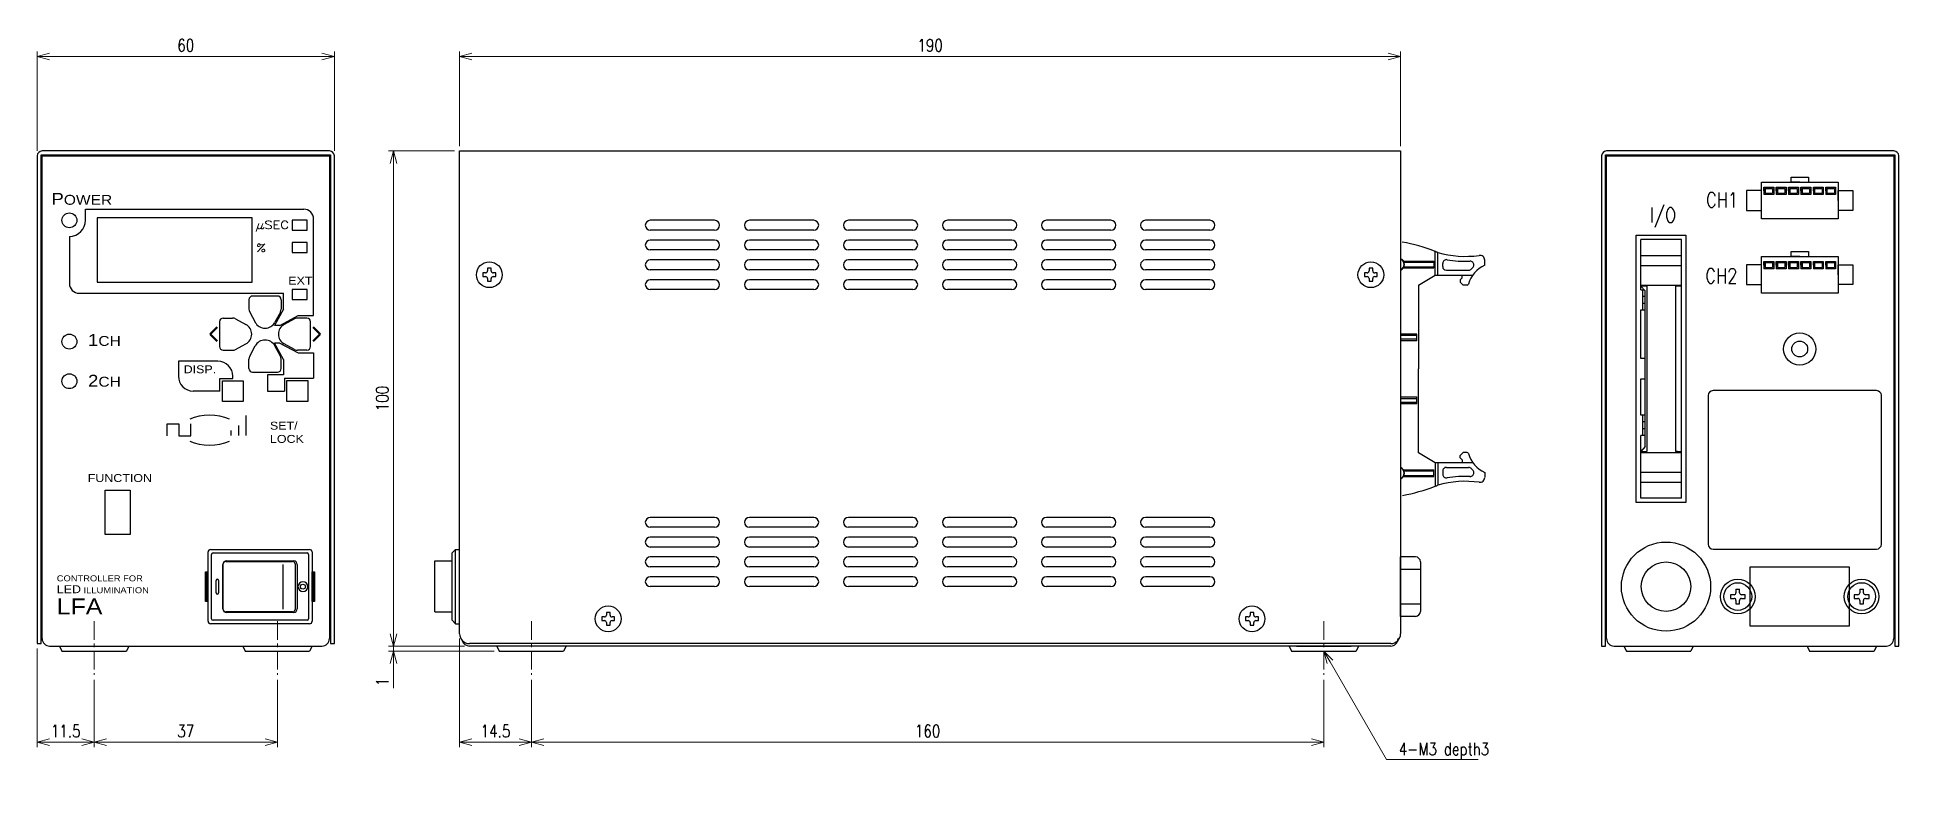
# Model space of a CAD drawing. Header units: millimetres. Extents: x 54 to 430, y 38 to 188.
import ezdxf
from ezdxf import colors
from ezdxf.entities.mleader import LeaderData, LeaderLine
from ezdxf.math import Vec2, Vec3

# ---------------------------------------------------------------- set-up
doc = ezdxf.new("R2010")
doc.units = ezdxf.units.MM
doc.linetypes.add('CENTER', pattern=[2, 1.25, -0.25, 0.25, -0.25])
doc.layers.get('0').update_dxf_attribs({"lineweight": 30})
doc.layers.get('Defpoints').update_dxf_attribs({"lineweight": 9})
for name, color, linetype, lineweight in [('0 @ 1', 7, 'Continuous', 30), ('0 @ 2', 7, 'Continuous', 30), ('2KD_寸法１', 7, 'Continuous', 15), ('2KD_寸法１ @ 1', 7, 'Continuous', 15)]:
    doc.layers.add(name, color=color, linetype=linetype, lineweight=lineweight)
doc.styles.get("Standard").update_dxf_attribs({"font": 'simplex.shx', "width": 0.8, "bigfont": 'extfont.shx'})
doc.dimstyles.new('KD-STD', dxfattribs={"dimscale": 0, "dimtxt": 2.5, "dimasz": 2.5, "dimexe": 1, "dimexo": 1, "dimgap": 1, "dimtad": 1, "dimdsep": 46, "dimtxsty": 'Standard', "dimblk": 'OPEN30', "dimcen": 0, "dimadec": 0, "dimazin": 0, "dimtfac": 1, "dimtmove": 0, "dimatfit": 3, "dimldrblk": 'OPEN30', "dimfxl": 1, "dimtolj": 1, "dimtzin": 0, "dimlwd": 15, "dimlwe": 15, "dimarcsym": 0})

# ---------------------------------------------------------------- blocks, each defined once
blk = doc.blocks.new('_Open30')
at = {"lineweight": -2}
for p, q in [((-1, 0.27), (0, 0)), ((0, 0), (-1, -0.27)), ((0, 0), (-1, 0))]:
    blk.add_line(p, q, dxfattribs=at)
blk = doc.blocks.new('*D96')
at = {"layer": '2KD_寸法１', "color": 0, "lineweight": 15}
for p, q in [((139.35, 165.62), (139.35, 184.71)), ((329.35, 165.62), (329.35, 184.71)), ((141.85, 183.71), (326.85, 183.71))]:
    blk.add_line(p, q, dxfattribs=at)
at = {"layer": 'Defpoints', "color": 0}
for p in [(329.35, 183.71), (139.35, 164.62), (329.35, 164.62)]:
    blk.add_point(p, dxfattribs=at)
at = {"layer": '2KD_寸法１', "color": 0, "lineweight": 15, "xscale": 2.5, "yscale": 2.5, "zscale": 2.5, "rotation": 180}
blk.add_blockref('_Open30', (139.35, 183.71), dxfattribs=at)
at = {"layer": '2KD_寸法１', "color": 0, "lineweight": 15, "xscale": 2.5, "yscale": 2.5, "zscale": 2.5}
blk.add_blockref('_Open30', (329.35, 183.71), dxfattribs=at)
at = {"layer": '2KD_寸法１', "color": 0, "insert": (234.35, 185.96), "char_height": 2.5, "attachment_point": 5}
blk.add_mtext('\\A1;190', dxfattribs=at)
blk = doc.blocks.new('*D97')
at = {"layer": '2KD_寸法１', "color": 0, "lineweight": 15}
for p, q in [((138.35, 164.62), (124.98, 164.62)), ((125.98, 162.12), (125.98, 67.12)), ((140.35, 64.62), (124.98, 64.62))]:
    blk.add_line(p, q, dxfattribs=at)
at = {"layer": 'Defpoints', "color": 0}
for p in [(139.35, 164.62), (125.98, 64.62), (141.35, 64.62)]:
    blk.add_point(p, dxfattribs=at)
at = {"layer": '2KD_寸法１', "color": 0, "lineweight": 15, "xscale": 2.5, "yscale": 2.5, "zscale": 2.5}
for p, rotation in [((125.98, 164.62), 90), ((125.98, 64.62), 270)]:
    blk.add_blockref('_Open30', p, dxfattribs=dict(at, rotation=rotation))
at = {"layer": '2KD_寸法１', "color": 0, "insert": (123.73, 114.62), "char_height": 2.5, "attachment_point": 5, "rotation": 90}
blk.add_mtext('\\A1;100', dxfattribs=at)
blk = doc.blocks.new('*D98')
at = {"layer": '2KD_寸法１', "color": 0, "lineweight": 15}
for p, q in [((125.98, 67.12), (125.98, 69.62)), ((140.35, 64.62), (124.98, 64.62)), ((125.98, 64.62), (125.98, 63.62)), ((146.35, 63.62), (124.98, 63.62)), ((125.98, 61.12), (125.98, 56.15))]:
    blk.add_line(p, q, dxfattribs=at)
at = {"layer": 'Defpoints', "color": 0}
for p in [(141.35, 64.62), (125.98, 63.62), (147.35, 63.62)]:
    blk.add_point(p, dxfattribs=at)
at = {"layer": '2KD_寸法１', "color": 0, "lineweight": 15, "xscale": 2.5, "yscale": 2.5, "zscale": 2.5}
for p, rotation in [((125.98, 64.62), 270), ((125.98, 63.62), 90)]:
    blk.add_blockref('_Open30', p, dxfattribs=dict(at, rotation=rotation))
at = {"layer": '2KD_寸法１', "color": 0, "insert": (123.73, 57.39), "char_height": 2.5, "attachment_point": 5, "rotation": 90}
blk.add_mtext('\\A1;1', dxfattribs=at)
blk = doc.blocks.new('*D99')
at = {"layer": '2KD_寸法１', "color": 0, "lineweight": 15}
for p, q in [((54.06, 64.12), (54.06, 44.2)), ((65.56, 57.82), (65.56, 44.2)), ((56.56, 45.2), (63.06, 45.2))]:
    blk.add_line(p, q, dxfattribs=at)
at = {"layer": 'Defpoints', "color": 0}
for p in [(54.06, 65.12), (65.56, 58.82), (65.56, 45.2)]:
    blk.add_point(p, dxfattribs=at)
at = {"layer": '2KD_寸法１', "color": 0, "lineweight": 15, "xscale": 2.5, "yscale": 2.5, "zscale": 2.5, "rotation": 180}
blk.add_blockref('_Open30', (54.06, 45.2), dxfattribs=at)
at = {"layer": '2KD_寸法１', "color": 0, "lineweight": 15, "xscale": 2.5, "yscale": 2.5, "zscale": 2.5}
blk.add_blockref('_Open30', (65.56, 45.2), dxfattribs=at)
at = {"layer": '2KD_寸法１', "color": 0, "insert": (59.81, 47.45), "char_height": 2.5, "attachment_point": 5}
blk.add_mtext('\\A1;11.5', dxfattribs=at)
blk = doc.blocks.new('*D100')
at = {"layer": '2KD_寸法１', "color": 0, "lineweight": 15}
for p, q in [((65.56, 57.82), (65.56, 44.2)), ((102.56, 57.82), (102.56, 44.2)), ((68.06, 45.2), (100.06, 45.2))]:
    blk.add_line(p, q, dxfattribs=at)
at = {"layer": 'Defpoints', "color": 0}
for p in [(65.56, 58.82), (102.56, 58.82), (102.56, 45.2)]:
    blk.add_point(p, dxfattribs=at)
at = {"layer": '2KD_寸法１', "color": 0, "lineweight": 15, "xscale": 2.5, "yscale": 2.5, "zscale": 2.5, "rotation": 180}
blk.add_blockref('_Open30', (65.56, 45.2), dxfattribs=at)
at = {"layer": '2KD_寸法１', "color": 0, "lineweight": 15, "xscale": 2.5, "yscale": 2.5, "zscale": 2.5}
blk.add_blockref('_Open30', (102.56, 45.2), dxfattribs=at)
at = {"layer": '2KD_寸法１', "color": 0, "insert": (84.06, 47.45), "char_height": 2.5, "attachment_point": 5}
blk.add_mtext('\\A1;37', dxfattribs=at)
blk = doc.blocks.new('*D101')
at = {"layer": '2KD_寸法１', "color": 0, "lineweight": 15}
for p, q in [((139.35, 66.12), (139.35, 44.2)), ((153.85, 57.82), (153.85, 44.2)), ((141.85, 45.2), (151.35, 45.2))]:
    blk.add_line(p, q, dxfattribs=at)
at = {"layer": 'Defpoints', "color": 0}
for p in [(139.35, 67.12), (153.85, 58.82), (153.85, 45.2)]:
    blk.add_point(p, dxfattribs=at)
at = {"layer": '2KD_寸法１', "color": 0, "lineweight": 15, "xscale": 2.5, "yscale": 2.5, "zscale": 2.5, "rotation": 180}
blk.add_blockref('_Open30', (139.35, 45.2), dxfattribs=at)
at = {"layer": '2KD_寸法１', "color": 0, "lineweight": 15, "xscale": 2.5, "yscale": 2.5, "zscale": 2.5}
blk.add_blockref('_Open30', (153.85, 45.2), dxfattribs=at)
at = {"layer": '2KD_寸法１', "color": 0, "insert": (146.6, 47.45), "char_height": 2.5, "attachment_point": 5}
blk.add_mtext('\\A1;14.5', dxfattribs=at)
blk = doc.blocks.new('*D102')
at = {"layer": '2KD_寸法１', "color": 0, "lineweight": 15}
for p, q in [((153.85, 57.82), (153.85, 44.2)), ((313.85, 57.82), (313.85, 44.2)), ((156.35, 45.2), (311.35, 45.2))]:
    blk.add_line(p, q, dxfattribs=at)
at = {"layer": 'Defpoints', "color": 0}
for p in [(153.85, 58.82), (313.85, 58.82), (313.85, 45.2)]:
    blk.add_point(p, dxfattribs=at)
at = {"layer": '2KD_寸法１', "color": 0, "lineweight": 15, "xscale": 2.5, "yscale": 2.5, "zscale": 2.5, "rotation": 180}
blk.add_blockref('_Open30', (153.85, 45.2), dxfattribs=at)
at = {"layer": '2KD_寸法１', "color": 0, "lineweight": 15, "xscale": 2.5, "yscale": 2.5, "zscale": 2.5}
blk.add_blockref('_Open30', (313.85, 45.2), dxfattribs=at)
at = {"layer": '2KD_寸法１', "color": 0, "insert": (233.85, 47.45), "char_height": 2.5, "attachment_point": 5}
blk.add_mtext('\\A1;160', dxfattribs=at)
blk = doc.blocks.new('*D103')
at = {"layer": '2KD_寸法１', "color": 0, "lineweight": 15}
for p, q in [((54.06, 164.62), (54.06, 184.71)), ((114.06, 164.62), (114.06, 184.71)), ((56.56, 183.71), (111.56, 183.71))]:
    blk.add_line(p, q, dxfattribs=at)
at = {"layer": 'Defpoints', "color": 0}
for p in [(114.06, 183.71), (54.06, 163.62), (114.06, 163.62)]:
    blk.add_point(p, dxfattribs=at)
at = {"layer": '2KD_寸法１', "color": 0, "lineweight": 15, "xscale": 2.5, "yscale": 2.5, "zscale": 2.5, "rotation": 180}
blk.add_blockref('_Open30', (54.06, 183.71), dxfattribs=at)
at = {"layer": '2KD_寸法１', "color": 0, "lineweight": 15, "xscale": 2.5, "yscale": 2.5, "zscale": 2.5}
blk.add_blockref('_Open30', (114.06, 183.71), dxfattribs=at)
at = {"layer": '2KD_寸法１', "color": 0, "insert": (84.06, 185.96), "char_height": 2.5, "attachment_point": 5}
blk.add_mtext('\\A1;60', dxfattribs=at)
blk = doc.blocks.new('A$C42CC7755')
for p, q in [((-1, 0.75), (1, 0.75)), ((-1, 0.75), (-1, -0.75)), ((-1, 0), (-1, 0.75)), ((-1, 0), (-1, 0.5)), ((-0.75, 0.5), (0.75, 0.5)), ((-0.75, 0.5), (-0.75, -0.5)), ((0.75, 0.5), (0.75, -0.5)), ((1, 0.75), (1, -0.75)), ((1, -0.75), (-1, -0.75)), ((-0.75, -0.5), (0.75, -0.5))]:
    blk.add_line(p, q)
blk = doc.blocks.new('A$C3CAB52D8')
for p, q in [((-1.75, 3.7), (-1.75, 4.7)), ((-1.75, 4.7), (1.75, 4.7)), ((1.75, 4.7), (1.75, 3.7)), ((-7.75, 2), (-10.75, 2)), ((-10.75, 2), (-10.75, -2)), ((-7.75, 3.7), (7.75, 3.7)), ((-7.75, -3.7), (-7.75, 3.7)), ((-7.75, 0), (-7.75, 2)), ((0, 3.7), (-1.75, 3.7)), ((7.75, 3.7), (7.75, -3.7)), ((7.75, 0), (7.75, 2)), ((7.75, 2), (10.75, 2)), ((10.75, 2), (10.75, -2)), ((-10.75, -2), (-7.75, -2)), ((7.75, -3.7), (-7.75, -3.7)), ((10.75, -2), (7.75, -2))]:
    blk.add_line(p, q)
for p in [(-6.25, 1.95), (-3.75, 1.95), (-1.25, 1.95), (1.25, 1.95), (3.75, 1.95), (6.25, 1.95)]:
    blk.add_blockref('A$C42CC7755', p)
blk = doc.blocks.new('A$C5C541D85')
for p, q in [((-30, 99), (-30, 0)), ((-29.2, 0), (-29.2, 99.2)), ((-29.2, 99.2), (29.2, 99.2)), ((29, 100), (-29, 100)), ((-29, 1.5), (-29, 99)), ((-29, 99), (29, 99)), ((29, 99), (29, 1.5)), ((29.2, 99.2), (29.2, 0)), ((30, 0), (30, 99)), ((-22.1, 71.98), (-22.1, 82.15)), ((-13.9, 82.15), (-22.1, 82.15)), ((-13.9, 29.85), (-13.9, 82.15)), ((-22.1, 78.9), (-13.9, 78.9)), ((-22.1, 76.9), (-13.9, 76.9)), ((-22.1, 72.9), (-13.9, 72.9)), ((-21.35, 72.72), (-22.1, 72.72)), ((-22.1, 72.72), (-21.2, 71.72)), ((-22.1, 71.98), (-21.43, 71.98)), ((-21.67, 67.92), (-21.67, 71.98)), ((-20.9, 72.72), (-21.35, 72.72)), ((-21.2, 53.95), (-21.2, 71.72)), ((-20.9, 72.72), (-20.9, 39.28)), ((-15.1, 72.72), (-15.1, 39.28)), ((-14.65, 72.72), (-15.1, 72.72)), ((-13.9, 72.72), (-14.65, 72.72)), ((-22.1, 67.92), (-21.2, 67.92)), ((-22.1, 58.05), (-22.1, 67.92)), ((-21.67, 70.66), (-21.2, 70.66)), ((-21.67, 69.24), (-21.2, 69.24)), ((-21.2, 59.03), (-21.2, 69.44)), ((-21.2, 58.05), (-22.1, 58.05)), ((-21.2, 40.28), (-21.2, 58.05)), ((-22.1, 53.95), (-21.2, 53.95)), ((-22.1, 46.62), (-22.1, 53.95)), ((-8.5, 50.59), (-8.5, 20.59)), ((25.5, 51.59), (-7.5, 51.59)), ((26.5, 20.59), (26.5, 50.59)), ((-21.2, 46.62), (-22.1, 46.62)), ((-21.67, 42.56), (-21.67, 46.62)), ((-21.2, 45.3), (-21.67, 45.3)), ((-21.2, 42.56), (-22.1, 42.56)), ((-22.1, 29.85), (-22.1, 42.56)), ((-21.2, 43.88), (-21.67, 43.88)), ((-21.2, 40.28), (-22.1, 39.28)), ((-22.1, 39.28), (-21.35, 39.28)), ((-22.1, 39.1), (-13.9, 39.1)), ((-21.35, 39.28), (-20.9, 39.28)), ((-14.65, 39.28), (-15.1, 39.28)), ((-14.65, 39.28), (-13.9, 39.28)), ((-22.1, 35.1), (-13.9, 35.1)), ((-22.1, 33.1), (-13.9, 33.1)), ((-13.9, 29.85), (-22.1, 29.85)), ((-7.5, 19.59), (25.5, 19.59)), ((-2.87, 11.5), (-2.13, 11.5)), ((-2.87, 11.5), (-2.87, 10.77)), ((-2.13, 10.77), (-2.13, 11.5)), ((22.13, 11.5), (22.87, 11.5)), ((22.13, 11.5), (22.13, 10.77)), ((22.87, 10.77), (22.87, 11.5)), ((-4, 10.37), (-4, 9.63)), ((-3.27, 10.37), (-4, 10.37)), ((-4, 9.63), (-3.27, 9.63)), ((-2.87, 9.23), (-2.87, 8.5)), ((-2.87, 8.5), (-2.13, 8.5)), ((-2.13, 8.5), (-2.13, 9.23)), ((-1, 10.37), (-1.73, 10.37)), ((-1.73, 9.63), (-1, 9.63)), ((-1, 9.63), (-1, 10.37)), ((21, 10.37), (21, 9.63)), ((21.73, 10.37), (21, 10.37)), ((21, 9.63), (21.73, 9.63)), ((22.13, 9.23), (22.13, 8.5)), ((22.13, 8.5), (22.87, 8.5)), ((22.87, 8.5), (22.87, 9.23)), ((24, 10.37), (23.27, 10.37)), ((23.27, 9.63), (24, 9.63)), ((24, 9.63), (24, 10.37)), ((-30, 0), (-29.2, 0)), ((-27.5, 0), (27.5, 0)), ((-25.5, 0), (-25, -1)), ((-24, 0), (-13, 0)), ((-11.5, 0), (-12, -1)), ((11.5, 0), (12, -1)), ((13, 0), (24, 0)), ((25.5, 0), (25, -1)), ((29.2, 0), (30, 0)), ((-25, -1), (-12, -1)), ((12, -1), (25, -1))]:
    blk.add_line(p, q)
for points in [[(-23.01, 83), (-13.01, 83), (-13.01, 29), (-23.01, 29)], [(0, 16), (20, 16), (20, 4), (0, 4)]]:
    blk.add_lwpolyline(points, close=True)
for centre, radius in [((10, 60), 3.25), ((10, 60), 1.6), ((-17, 12), 9), ((-17, 12), 5), ((-2.5, 10), 3.5), ((-2.5, 10), 2.8), ((22.5, 10), 3.5), ((22.5, 10), 2.8)]:
    blk.add_circle(centre, radius)
for centre, radius, start, end in [((-29, 99), 1, 90, 180), ((29, 99), 1, 0, 90), ((-7.5, 50.59), 1, 90, 180), ((25.5, 50.59), 1, 0, 90), ((-7.5, 20.59), 1, 180, 270), ((25.5, 20.59), 1, 270, 0), ((-3.27, 10.77), 0.4, 270, 0), ((-3.27, 9.23), 0.4, 0, 90), ((-1.73, 10.77), 0.4, 180, 270), ((-1.73, 9.23), 0.4, 90, 180), ((21.73, 10.77), 0.4, 270, 0), ((21.73, 9.23), 0.4, 0, 90), ((23.27, 10.77), 0.4, 180, 270), ((23.27, 9.23), 0.4, 90, 180), ((-27.5, 1.5), 1.5, 180, 270), ((27.5, 1.5), 1.5, 270, 0)]:
    blk.add_arc(centre, radius, start, end)
for p in [(10, 90), (10, 75)]:
    blk.add_blockref('A$C3CAB52D8', p)
at = {"layer": '0 @ 1', "char_height": 3, "attachment_point": 1}
for s, insert, width in [('CH1', (-8.92, 91.61), 7.6713), ('I/O', (-20.29, 88.55), 9.7037), ('CH2', (-9.06, 76.26), 7.6713)]:
    blk.add_mtext(s, dxfattribs=dict(at, insert=insert, width=width))
blk = doc.blocks.new('A$C665223AA')
for p, q in [((4.99, 101), (194.99, 101)), ((4.99, 3.5), (4.99, 101)), ((194.99, 101), (194.99, 3.5)), ((56.49, 87), (43.49, 87)), ((76.49, 87), (63.49, 87)), ((96.49, 87), (83.49, 87)), ((116.49, 87), (103.49, 87)), ((136.49, 87), (123.49, 87)), ((156.49, 87), (143.49, 87)), ((56.49, 85), (43.49, 85)), ((56.49, 83), (43.49, 83)), ((76.49, 85), (63.49, 85)), ((76.49, 83), (63.49, 83)), ((96.49, 85), (83.49, 85)), ((96.49, 83), (83.49, 83)), ((116.49, 85), (103.49, 85)), ((116.49, 83), (103.49, 83)), ((136.49, 85), (123.49, 85)), ((136.49, 83), (123.49, 83)), ((156.49, 85), (143.49, 85)), ((156.49, 83), (143.49, 83)), ((56.49, 81), (43.49, 81)), ((56.49, 79), (43.49, 79)), ((76.49, 81), (63.49, 81)), ((76.49, 79), (63.49, 79)), ((96.49, 81), (83.49, 81)), ((96.49, 79), (83.49, 79)), ((116.49, 81), (103.49, 81)), ((116.49, 79), (103.49, 79)), ((136.49, 81), (123.49, 81)), ((136.49, 79), (123.49, 79)), ((156.49, 81), (143.49, 81)), ((156.49, 79), (143.49, 79)), ((201.99, 75.92), (201.99, 80.7)), ((202.49, 75.92), (202.49, 80.5)), ((9.69, 76.37), (9.69, 75.63)), ((10.22, 76.37), (9.69, 76.37)), ((9.69, 75.63), (10.22, 75.63)), ((11.36, 77.3), (10.62, 77.3)), ((10.62, 77.3), (10.62, 76.77)), ((10.62, 75.23), (10.62, 74.7)), ((11.36, 76.77), (11.36, 77.3)), ((11.36, 74.7), (11.36, 75.23)), ((12.29, 76.37), (11.76, 76.37)), ((11.76, 75.63), (12.29, 75.63)), ((12.29, 75.63), (12.29, 76.37)), ((56.49, 77), (43.49, 77)), ((76.49, 77), (63.49, 77)), ((96.49, 77), (83.49, 77)), ((116.49, 77), (103.49, 77)), ((136.49, 77), (123.49, 77)), ((156.49, 77), (143.49, 77)), ((187.69, 76.37), (187.69, 75.63)), ((188.22, 76.37), (187.69, 76.37)), ((187.69, 75.63), (188.22, 75.63)), ((189.36, 77.3), (188.62, 77.3)), ((188.62, 77.3), (188.62, 76.77)), ((188.62, 75.23), (188.62, 74.7)), ((189.36, 76.77), (189.36, 77.3)), ((189.36, 74.7), (189.36, 75.23)), ((190.29, 76.37), (189.76, 76.37)), ((189.76, 75.63), (190.29, 75.63)), ((190.29, 75.63), (190.29, 76.37)), ((195.57, 78.75), (201.69, 78.75)), ((195.57, 77.41), (201.69, 77.41)), ((195.67, 78.55), (201.69, 78.55)), ((195.67, 77.61), (201.69, 77.61)), ((198.58, 73.92), (201.99, 75.92)), ((201.69, 78.75), (201.69, 77.41)), ((201.99, 75.92), (209.57, 75.92)), ((203.49, 77.65), (203.49, 78.3)), ((204.24, 76.9), (208.72, 76.9)), ((207.04, 75), (207.44, 75.4)), ((207.44, 75.4), (207.44, 75.92)), ((211.99, 77.92), (211.99, 78.92)), ((10.62, 74.7), (11.36, 74.7)), ((56.49, 75), (43.49, 75)), ((56.49, 73), (43.49, 73)), ((76.49, 75), (63.49, 75)), ((76.49, 73), (63.49, 73)), ((96.49, 75), (83.49, 75)), ((96.49, 73), (83.49, 73)), ((116.49, 75), (103.49, 75)), ((116.49, 73), (103.49, 73)), ((136.49, 75), (123.49, 75)), ((136.49, 73), (123.49, 73)), ((156.49, 75), (143.49, 75)), ((156.49, 73), (143.49, 73)), ((188.62, 74.7), (189.36, 74.7)), ((198.58, 73.94), (198.58, 57.02)), ((207.04, 75), (207.04, 74.5)), ((207.64, 73.9), (207.04, 74.5)), ((208.41, 73.9), (207.64, 73.9)), ((198.28, 64.02), (194.99, 64.02)), ((198.28, 62.68), (198.28, 64.02)), ((198.28, 63.72), (194.99, 63.72)), ((198.28, 62.98), (194.99, 62.98)), ((198.28, 62.68), (194.99, 62.68)), ((194.99, 62.68), (194.99, 51.32)), ((198.58, 40.06), (198.58, 56.98)), ((194.99, 51.32), (198.28, 51.32)), ((194.99, 51.02), (198.28, 51.02)), ((194.99, 50.28), (198.28, 50.28)), ((194.99, 49.98), (198.28, 49.98)), ((198.28, 49.98), (198.28, 51.32)), ((198.58, 40.07), (201.99, 38.07)), ((201.99, 38.07), (201.99, 33.3)), ((201.99, 38.07), (209.57, 38.07)), ((202.49, 38.07), (202.49, 33.49)), ((207.64, 40.09), (207.04, 39.49)), ((207.04, 38.99), (207.04, 39.49)), ((207.04, 38.99), (207.44, 38.59)), ((207.44, 38.59), (207.44, 38.07)), ((208.41, 40.09), (207.64, 40.09)), ((195.57, 36.59), (201.69, 36.59)), ((195.57, 35.25), (201.69, 35.25)), ((195.67, 36.39), (201.69, 36.39)), ((195.67, 35.45), (201.69, 35.45)), ((201.69, 35.25), (201.69, 36.59)), ((203.49, 36.34), (203.49, 35.7)), ((204.24, 37.09), (208.72, 37.09)), ((211.99, 36.08), (211.99, 35.08)), ((56.49, 27), (43.49, 27)), ((76.49, 27), (63.49, 27)), ((96.49, 27), (83.49, 27)), ((116.49, 27), (103.49, 27)), ((136.49, 27), (123.49, 27)), ((156.49, 27), (143.49, 27)), ((56.49, 25), (43.49, 25)), ((56.49, 23), (43.49, 23)), ((76.49, 25), (63.49, 25)), ((76.49, 23), (63.49, 23)), ((96.49, 25), (83.49, 25)), ((96.49, 23), (83.49, 23)), ((116.49, 25), (103.49, 25)), ((116.49, 23), (103.49, 23)), ((136.49, 25), (123.49, 25)), ((136.49, 23), (123.49, 23)), ((156.49, 25), (143.49, 25)), ((156.49, 23), (143.49, 23)), ((4.19, 20.5), (3.49, 19.8)), ((3.49, 6.2), (3.49, 19.8)), ((4.19, 5.5), (4.19, 20.5)), ((4.19, 20.5), (4.99, 20.5)), ((56.49, 21), (43.49, 21)), ((56.49, 19), (43.49, 19)), ((76.49, 21), (63.49, 21)), ((76.49, 19), (63.49, 19)), ((96.49, 21), (83.49, 21)), ((96.49, 19), (83.49, 19)), ((116.49, 21), (103.49, 21)), ((116.49, 19), (103.49, 19)), ((136.49, 21), (123.49, 21)), ((136.49, 19), (123.49, 19)), ((156.49, 21), (143.49, 21)), ((156.49, 19), (143.49, 19)), ((197.99, 19), (194.99, 19)), ((194.99, 7), (194.99, 19)), ((0, 7.9), (0, 18.2)), ((0, 18.2), (3.49, 18.2)), ((56.49, 17), (43.49, 17)), ((76.49, 17), (63.49, 17)), ((96.49, 17), (83.49, 17)), ((116.49, 17), (103.49, 17)), ((136.49, 17), (123.49, 17)), ((156.49, 17), (143.49, 17)), ((194.99, 16.5), (198.99, 16.5)), ((194.99, 15.4), (194.99, 12.6)), ((198.99, 18), (198.99, 9.2)), ((198.99, 16.5), (198.99, 9.5)), ((56.49, 15), (43.49, 15)), ((56.49, 13), (43.49, 13)), ((76.49, 15), (63.49, 15)), ((76.49, 13), (63.49, 13)), ((96.49, 15), (83.49, 15)), ((96.49, 13), (83.49, 13)), ((116.49, 15), (103.49, 15)), ((116.49, 13), (103.49, 13)), ((136.49, 15), (123.49, 15)), ((136.49, 13), (123.49, 13)), ((156.49, 15), (143.49, 15)), ((156.49, 13), (143.49, 13)), ((194.99, 11.98), (194.99, 11.98)), ((0, 7.9), (3.49, 7.9)), ((35.36, 7.8), (34.62, 7.8)), ((34.62, 7.8), (34.62, 7.27)), ((35.36, 7.27), (35.36, 7.8)), ((165.36, 7.8), (164.62, 7.8)), ((164.62, 7.8), (164.62, 7.27)), ((165.36, 7.27), (165.36, 7.8)), ((198.99, 9.49), (194.99, 9.49)), ((198.99, 9.2), (198.99, 8)), ((4.19, 5.5), (3.49, 6.2)), ((4.19, 5.5), (4.99, 5.5)), ((33.69, 6.87), (33.69, 6.13)), ((34.22, 6.87), (33.69, 6.87)), ((33.69, 6.13), (34.22, 6.13)), ((34.62, 5.73), (34.62, 5.2)), ((34.62, 5.2), (35.36, 5.2)), ((35.36, 5.2), (35.36, 5.73)), ((36.29, 6.87), (35.76, 6.87)), ((35.76, 6.13), (36.29, 6.13)), ((36.29, 6.13), (36.29, 6.87)), ((163.69, 6.87), (163.69, 6.13)), ((164.22, 6.87), (163.69, 6.87)), ((163.69, 6.13), (164.22, 6.13)), ((164.62, 5.73), (164.62, 5.2)), ((164.62, 5.2), (165.36, 5.2)), ((165.36, 5.2), (165.36, 5.73)), ((166.29, 6.87), (165.76, 6.87)), ((165.76, 6.13), (166.29, 6.13)), ((166.29, 6.13), (166.29, 6.87)), ((197.99, 7), (194.99, 7)), ((192.99, 1.5), (6.99, 1.5)), ((192.99, 1), (6.99, 1)), ((12.49, 1), (12.99, 0)), ((12.99, 0), (25.99, 0)), ((26.49, 1), (25.99, 0)), ((172.49, 1), (172.99, 0)), ((172.99, 0), (185.99, 0)), ((173.99, 1), (184.99, 1)), ((186.49, 1), (185.99, 0))]:
    blk.add_line(p, q)
for centre in [(10.99, 76), (188.99, 76), (34.99, 6.5), (164.99, 6.5)]:
    blk.add_circle(centre, 2.6)
for centre, radius, start, end in [((43.49, 86), 1, 90, 270), ((56.49, 86), 1, 270, 90), ((63.49, 86), 1, 90, 270), ((76.49, 86), 1, 270, 90), ((83.49, 86), 1, 90, 270), ((96.49, 86), 1, 270, 90), ((103.49, 86), 1, 90, 270), ((116.49, 86), 1, 270, 90), ((123.49, 86), 1, 90, 270), ((136.49, 86), 1, 270, 90), ((143.49, 86), 1, 90, 270), ((156.49, 86), 1, 270, 90), ((43.49, 82), 1, 90, 270), ((56.49, 82), 1, 270, 90), ((63.49, 82), 1, 90, 270), ((76.49, 82), 1, 270, 90), ((83.49, 82), 1, 90, 270), ((96.49, 82), 1, 270, 90), ((103.49, 82), 1, 90, 270), ((116.49, 82), 1, 270, 90), ((123.49, 82), 1, 90, 270), ((136.49, 82), 1, 270, 90), ((143.49, 82), 1, 90, 270), ((156.49, 82), 1, 270, 90), ((43.49, 78), 1, 90, 270), ((56.49, 78), 1, 270, 90), ((63.49, 78), 1, 90, 270), ((76.49, 78), 1, 270, 90), ((83.49, 78), 1, 90, 270), ((96.49, 78), 1, 270, 90), ((103.49, 78), 1, 90, 270), ((116.49, 78), 1, 270, 90), ((123.49, 78), 1, 90, 270), ((136.49, 78), 1, 270, 90), ((143.49, 78), 1, 90, 270), ((156.49, 78), 1, 270, 90), ((194.49, 78.08), 1.27, 293.2998, 66.7002), ((194.49, 78.08), 1.27, 293.3244, 66.6756), ((194.49, 78.08), 1.2, 294.7452, 65.2548), ((194.49, 78.08), 1.2, 294.7737, 65.2263), ((194.49, 78.08), 1.2, 294.7452, 65.2548), ((188.92, 47.16), 36, 68.7109, 79.7554), ((188.38, 47.38), 36, 66.9107, 67.6968), ((208.06, 99.71), 20, 253.8085, 277.9971), ((204.24, 78.3), 0.75, 79.8048, 179.9317), ((208.06, 99.71), 21, 259.8048, 272.5002), ((210.99, 78.92), 1, 0, 97.9971), ((10.22, 76.77), 0.4, 270, 0), ((10.22, 75.23), 0.4, 0, 90), ((11.76, 76.77), 0.4, 180, 270), ((11.76, 75.23), 0.4, 90, 180), ((188.22, 76.77), 0.4, 270, 0), ((188.22, 75.23), 0.4, 0, 90), ((189.76, 76.77), 0.4, 180, 270), ((189.76, 75.23), 0.4, 90, 180), ((204.24, 77.65), 0.75, 179.9317, 269.9), ((214.46, 72.45), 6, 114.2871, 163.8023), ((208.72, 77.65), 0.75, 269.9, 317.8243), ((209.04, 77.98), 0.75, 0, 92.5002), ((214.46, 72.45), 7, 134.4164, 137.8243), ((209.04, 77.98), 0.75, 314.4164, 0), ((43.49, 74), 1, 90, 270), ((56.49, 74), 1, 270, 90), ((63.49, 74), 1, 90, 270), ((76.49, 74), 1, 270, 90), ((83.49, 74), 1, 90, 270), ((96.49, 74), 1, 270, 90), ((103.49, 74), 1, 90, 270), ((116.49, 74), 1, 270, 90), ((123.49, 74), 1, 90, 270), ((136.49, 74), 1, 270, 90), ((143.49, 74), 1, 90, 270), ((156.49, 74), 1, 270, 90), ((208.41, 74.2), 0.3, 269.9, 343.8023), ((208.41, 39.79), 0.3, 16.1244, 89.9), ((214.46, 41.55), 6, 196.1244, 245.6018), ((194.49, 35.92), 1.27, 293.3342, 66.6658), ((194.49, 35.92), 1.27, 293.3588, 66.6412), ((194.49, 35.92), 1.2, 294.782, 65.218), ((194.49, 35.92), 1.2, 294.8105, 65.1895), ((194.49, 35.92), 1.2, 294.782, 65.218), ((208.06, 14.28), 20, 81.8953, 106.0992), ((204.24, 36.34), 0.75, 89.9, 180), ((204.24, 35.7), 0.75, 180, 280.0983), ((208.06, 14.28), 21, 87.4, 100.0983), ((208.72, 36.34), 0.75, 42.08, 89.9), ((209.04, 36.01), 0.75, 267.4, 0), ((214.46, 41.55), 7, 222.08, 225.4848), ((209.04, 36.01), 0.75, 0, 45.4848), ((210.99, 35.08), 1, 261.8953, 359.9317), ((188.92, 66.84), 36, 280.3457, 291.2022), ((188.38, 66.61), 36, 292.1917, 293.0047), ((43.49, 26), 1, 90, 270), ((56.49, 26), 1, 270, 90), ((63.49, 26), 1, 90, 270), ((76.49, 26), 1, 270, 90), ((83.49, 26), 1, 90, 270), ((96.49, 26), 1, 270, 90), ((103.49, 26), 1, 90, 270), ((116.49, 26), 1, 270, 90), ((123.49, 26), 1, 90, 270), ((136.49, 26), 1, 270, 90), ((143.49, 26), 1, 90, 270), ((156.49, 26), 1, 270, 90), ((43.49, 22), 1, 90, 270), ((56.49, 22), 1, 270, 90), ((63.49, 22), 1, 90, 270), ((76.49, 22), 1, 270, 90), ((83.49, 22), 1, 90, 270), ((96.49, 22), 1, 270, 90), ((103.49, 22), 1, 90, 270), ((116.49, 22), 1, 270, 90), ((123.49, 22), 1, 90, 270), ((136.49, 22), 1, 270, 90), ((143.49, 22), 1, 90, 270), ((156.49, 22), 1, 270, 90), ((43.49, 18), 1, 90, 270), ((56.49, 18), 1, 270, 90), ((63.49, 18), 1, 90, 270), ((76.49, 18), 1, 270, 90), ((83.49, 18), 1, 90, 270), ((96.49, 18), 1, 270, 90), ((103.49, 18), 1, 90, 270), ((116.49, 18), 1, 270, 90), ((123.49, 18), 1, 90, 270), ((136.49, 18), 1, 270, 90), ((143.49, 18), 1, 90, 270), ((156.49, 18), 1, 270, 90), ((197.99, 18), 1, 0, 90), ((43.49, 14), 1, 90, 270), ((56.49, 14), 1, 270, 90), ((63.49, 14), 1, 90, 270), ((76.49, 14), 1, 270, 90), ((83.49, 14), 1, 90, 270), ((96.49, 14), 1, 270, 90), ((103.49, 14), 1, 90, 270), ((116.49, 14), 1, 270, 90), ((123.49, 14), 1, 90, 270), ((136.49, 14), 1, 270, 90), ((143.49, 14), 1, 90, 270), ((156.49, 14), 1, 270, 90), ((197.99, 8), 1, 270, 0), ((34.22, 7.27), 0.4, 270, 0), ((34.22, 5.73), 0.4, 0, 90), ((35.76, 7.27), 0.4, 180, 270), ((35.76, 5.73), 0.4, 90, 180), ((164.22, 7.27), 0.4, 270, 0), ((164.22, 5.73), 0.4, 0, 90), ((165.76, 7.27), 0.4, 180, 270), ((165.76, 5.73), 0.4, 90, 180), ((6.99, 3.5), 2, 180, 270), ((6.99, 2.5), 1.5, 194.4775, 270), ((192.99, 3.5), 2, 270, 0), ((192.99, 2.5), 1.5, 270, 0)]:
    blk.add_arc(centre, radius, start, end)
blk = doc.blocks.new('A$C7E7551E4')
blk.add_blockref('A$C665223AA', (-99.99, -101))
blk = doc.blocks.new('A$C5F473564')
at = {"lineweight": 50}
for p, q in [((0, 2.83), (1.41, 1.41)), ((1.41, 1.41), (0, 0))]:
    blk.add_line(p, q, dxfattribs=at)
blk = doc.blocks.new('A$C20B32286')
for p, q in [((-30, 99), (-30, 0.5)), ((-29.2, 0.5), (-29.2, 99.2)), ((-29.2, 99.2), (29.2, 99.2)), ((29, 100), (-29, 100)), ((-29, 1.5), (-29, 99)), ((-29, 99), (29, 99)), ((29, 99), (29, 1.5)), ((29.2, 99.2), (29.2, 0.5)), ((30, 0.5), (30, 99)), ((-20.25, 88.25), (23.8, 88.25)), ((-20.25, 86), (-20.25, 88.25)), ((-17.9, 86.5), (-17.9, 73.5)), ((13.4, 86.5), (-17.9, 86.5)), ((-17.9, 86.5), (-17.9, 73.5)), ((13.4, 86.5), (-17.9, 86.5)), ((13.4, 73.5), (13.4, 86.5)), ((13.4, 73.5), (13.4, 86.5)), ((-23.5, 82.75), (-23.5, 73.25)), ((25.8, 66.75), (25.8, 86.25)), ((-17.9, 73.5), (13.4, 73.5)), ((-17.9, 73.5), (13.4, 73.5)), ((-21.5, 71.25), (19.75, 71.25)), ((19.75, 68.08), (17.92, 64.78)), ((19.75, 68.08), (19.75, 71.25)), ((18.97, 64.76), (17.92, 64.78)), ((18.97, 64.76), (22.66, 66.75)), ((22.66, 66.75), (25.8, 66.75)), ((18.97, 61.19), (17.92, 61.17)), ((19.75, 57.87), (17.92, 61.17)), ((18.97, 61.19), (22.66, 59.2)), ((6.5, 57.51), (-1.5, 57.51)), ((-1.5, 57.51), (-1.5, 54.51)), ((19.75, 57.87), (19.75, 54.81)), ((22.66, 59.2), (25.8, 59.2)), ((25.8, 59.2), (25.8, 54.11)), ((6.9, 51.51), (6.9, 54.01)), ((6.9, 54.01), (9.5, 54.01)), ((9.5, 54.01), (9.5, 54.51)), ((19.75, 54.81), (16.5, 54.81)), ((16.5, 54.81), (16.5, 51.51)), ((19.91, 54.11), (25.8, 54.11)), ((19.91, 54.11), (19.91, 51.51)), ((6.9, 51.51), (1.5, 51.51)), ((16.5, 51.51), (19.91, 51.51)), ((12.11, 46.56), (12.11, 42.56)), ((-3.78, 42.47), (-3.78, 44.87)), ((-3.78, 44.87), (-1.38, 44.87)), ((-1.38, 44.87), (-1.38, 42.47)), ((-1.38, 42.47), (1.02, 42.47)), ((1.02, 42.47), (1.02, 44.87)), ((9.11, 43.56), (9.11, 42.56)), ((10.61, 44.56), (10.61, 42.56)), ((-16.25, 22.5), (-16.25, 31.5)), ((-16.25, 31.5), (-11.25, 31.5)), ((-11.25, 31.5), (-11.25, 22.5)), ((-11.25, 22.5), (-16.25, 22.5)), ((4.5, 5), (4.5, 19)), ((5, 19.5), (25, 19.5)), ((5.5, 18.8), (24.5, 18.8)), ((25.5, 19), (25.5, 5)), ((5.2, 5.5), (5.2, 18.5)), ((7.5, 7.5), (7.5, 16.5)), ((7.57, 7.4), (7.57, 16.6)), ((8.07, 17.1), (21.56, 17.1)), ((8.2, 17.2), (21.8, 17.2)), ((19.65, 7.48), (19.65, 16.48)), ((22.06, 16.6), (22.06, 7.4)), ((22.5, 16.5), (22.5, 7.5)), ((24.8, 18.5), (24.8, 5.5)), ((4, 15), (4.5, 15)), ((4, 9), (4, 15)), ((4.04, 9), (4.04, 15)), ((4.08, 15), (4.08, 9)), ((4.15, 9), (4.15, 15)), ((4.23, 15), (4.23, 9)), ((4.34, 9), (4.34, 15)), ((4.46, 15), (4.46, 9)), ((6.1, 10.75), (6.1, 13.25)), ((6.6, 13.25), (6.6, 10.75)), ((25.5, 15), (26, 15)), ((25.54, 9), (25.54, 15)), ((25.66, 15), (25.66, 9)), ((25.77, 9), (25.77, 15)), ((25.85, 15), (25.85, 9)), ((25.92, 9), (25.92, 15)), ((25.96, 15), (25.96, 9)), ((26, 15), (26, 9)), ((4.5, 9), (4, 9)), ((26, 9), (25.5, 9)), ((25, 4.5), (5, 4.5)), ((24.5, 5.2), (5.5, 5.2)), ((21.56, 6.9), (8.07, 6.9)), ((21.8, 6.8), (8.2, 6.8)), ((-30, 0.5), (-29.2, 0.5)), ((-27.5, 0), (27.5, 0)), ((-25.5, 0), (-25, -1)), ((-24, 0), (-13, 0)), ((-11.5, 0), (-12, -1)), ((11.5, 0), (12, -1)), ((13, 0), (24, 0)), ((25.5, 0), (25, -1)), ((29.2, 0.5), (30, 0.5)), ((-25, -1), (-12, -1)), ((12, -1), (25, -1))]:
    blk.add_line(p, q)
at = {"ltscale": 0.1}
for p, q in [((21.5, 86), (21.5, 84)), ((24.5, 86), (21.5, 86)), ((21.5, 84), (24.5, 84)), ((24.5, 84), (24.5, 86)), ((21.5, 81.5), (21.5, 79.5)), ((24.5, 81.5), (21.5, 81.5)), ((21.5, 79.5), (24.5, 79.5)), ((24.5, 79.5), (24.5, 81.5)), ((21.5, 72), (21.5, 70)), ((24.5, 72), (21.5, 72)), ((24.5, 70), (24.5, 72)), ((12.75, 69.95), (12.75, 68.06)), ((18.5, 70.7), (13.5, 70.7)), ((19.25, 69.95), (19.25, 68.06)), ((21.5, 70), (24.5, 70)), ((6.8, 65.5), (6.8, 60.5)), ((7.55, 66.25), (9.44, 66.25)), ((10.03, 66.1), (12.11, 64.98)), ((12.9, 67.47), (14.02, 65.39)), ((19.1, 67.47), (17.98, 65.39)), ((21.97, 66.1), (19.89, 64.98)), ((24.45, 66.25), (22.56, 66.25)), ((25.2, 60.5), (25.2, 65.5)), ((10.03, 59.9), (12.11, 61.02)), ((12.9, 58.54), (14.02, 60.63)), ((19.1, 58.54), (17.98, 60.63)), ((19.1, 58.54), (17.98, 60.63)), ((21.97, 59.9), (19.89, 61.02)), ((21.97, 59.9), (19.89, 61.02)), ((7.55, 59.75), (9.44, 59.75)), ((12.75, 56.06), (12.75, 57.95)), ((19.25, 56.06), (19.25, 57.95)), ((24.45, 59.75), (22.56, 59.75)), ((7.4, 53.6), (11.6, 53.6)), ((7.4, 49.4), (7.4, 53.6)), ((11.6, 53.6), (11.6, 49.4)), ((13.5, 55.31), (18.5, 55.31)), ((20.41, 53.61), (24.61, 53.61)), ((20.41, 49.41), (20.41, 53.61)), ((24.61, 53.61), (24.61, 49.41)), ((11.6, 49.4), (7.4, 49.4)), ((24.61, 49.41), (20.41, 49.41))]:
    blk.add_line(p, q, dxfattribs=at)
for centre, radius in [((-23.5, 86), 1.5), ((-23.5, 61.5), 1.5), ((-23.5, 53.5), 1.5), ((23.65, 12), 0.5)]:
    blk.add_circle(centre, radius)
for centre, radius, start, end in [((-29, 99), 1, 90, 180), ((29, 99), 1, 0, 90), ((23.8, 86.25), 2, 0, 90), ((-23.5, 86), 3.25, 270, 0), ((-21.5, 73.25), 2, 180, 270), ((6.5, 54.51), 3, 0, 90), ((1.5, 54.51), 3, 180, 270), ((5, 19), 0.5, 90, 180), ((5.5, 18.5), 0.3, 90, 180), ((24.5, 18.5), 0.3, 0, 90), ((25, 19), 0.5, 0, 90), ((8.2, 16.5), 0.7, 90, 180), ((8.07, 16.6), 0.5, 90, 180), ((21.56, 16.6), 0.5, 0, 90), ((21.8, 16.5), 0.7, 0, 90), ((6.35, 13.25), 0.25, 90, 180), ((6.35, 13.25), 0.25, 0, 90), ((23.65, 12), 1, 90, 270), ((23.65, 12), 1, 270, 90), ((6.35, 10.75), 0.25, 180, 270), ((6.35, 10.75), 0.25, 270, 0), ((5, 5), 0.5, 180, 270), ((5.5, 5.5), 0.3, 180, 270), ((8.2, 7.5), 0.7, 180, 270), ((8.07, 7.4), 0.5, 180, 270), ((21.56, 7.4), 0.5, 270, 0), ((21.8, 7.5), 0.7, 270, 0), ((24.5, 5.5), 0.3, 270, 0), ((25, 5), 0.5, 270, 0), ((-27.5, 1.5), 1.5, 180, 270), ((27.5, 1.5), 1.5, 270, 0)]:
    blk.add_arc(centre, radius, start, end)
for centre, radius, start, end in [((13.5, 69.95), 0.75, 90, 180), ((14, 68.06), 1.25, 180, 208.1983), ((18.5, 69.95), 0.75, 0, 90), ((18, 68.06), 1.25, 331.8017, 0), ((7.55, 65.5), 0.75, 90, 180), ((9.44, 65), 1.25, 61.8017, 90), ((11.05, 63), 2.25, 298.1983, 61.8017), ((16, 66.45), 2.25, 208.1983, 331.8017), ((20.95, 63), 2.25, 118.1983, 241.8017), ((22.56, 65), 1.25, 90, 118.1983), ((24.45, 65.5), 0.75, 0, 90), ((7.55, 60.5), 0.75, 180, 270), ((16, 59.56), 2.25, 28.1983, 151.8017), ((24.45, 60.5), 0.75, 270, 0), ((9.44, 61), 1.25, 270, 298.1983), ((14, 57.95), 1.25, 151.8017, 180), ((18, 57.95), 1.25, 0, 28.1983), ((18, 57.95), 1.25, 0, 28.1983), ((22.56, 61), 1.25, 241.8017, 270), ((22.56, 61), 1.25, 241.8017, 270), ((13.5, 56.06), 0.75, 180, 270), ((18.5, 56.06), 0.75, 270, 0)]:
    blk.add_arc(centre, radius, start, end, dxfattribs=at)
for start_param, end_param in [(7.124254, 8.583709), (3.982661, 5.442117)]:
    blk.add_ellipse((4.79, 43.61), major_axis=(6, 0), ratio=0.5, start_param=start_param, end_param=end_param)
at = {"xscale": -1}
blk.add_blockref('A$C5F473564', (6.3, 61.59), dxfattribs=at)
blk.add_blockref('A$C5F473564', (25.7, 61.59))
at = {"layer": '0 @ 2', "attachment_point": 1}
for s, insert, char_height, width in [('{\\f@MS PGothic|b0|i0|c128|p50;\\H1.2x;\\W1.2;P\\H0.83333x;OWER}', (-27.14, 91.53), 2, 12.5098), ('{\\W1.2;μSEC}', (14.15, 85.87), 1.6, 6.8822), ('{\\W1.2;%}', (14.21, 81.21), 1.6, 3.0462), ('{\\f@MS PGothic|b0|i0|c128|p50;\\W1.2;EXT}', (20.69, 74.61), 1.6, 6.6002), ('{\\f@MS PGothic|b0|i0|c128|p50;\\H1.2x;\\W1.2;1\\H0.83333x;CH}', (-19.75, 63.03), 2, 7.7412), ('{\\f@MS PGothic|b0|i0|c128|p50;\\W1.2;DISP.}', (-0.43, 56.7), 1.6, 8.3163), ('{\\f@MS PGothic|b0|i0|c128|p50;\\H1.2x;\\W1.2;2\\H0.83333x;CH}', (-19.75, 54.79), 2, 7.7412), ('{\\f@MS PGothic|b0|i0|c128|p50;\\W1.2;SET/\\PLOCK}', (16.99, 45.31), 1.6, 8.7107), ('{\\f@MS PGothic|b0|i0|c128|p50;\\W1.2;FUNCTION}', (-19.8, 34.74), 1.6, 14.8953), ('{\\f@MS PGothic|b0|i0|c128|p50;\\H0.75x;\\W1.2;CONTROLLER FOR\\P\\H1.3333x;LED\\H0.75x; ILLUMINATION\\H2.0556x;\\W0.8; \\H0.64868x;\\P\\H2x;\\W1.2;LFA\\H1.3264x; }', (-26.05, 14.28), 1.6, 28.8574)]:
    blk.add_mtext(s, dxfattribs=dict(at, insert=insert, char_height=char_height, width=width))

msp = doc.modelspace()

# ---------------------------------------------------------------- linework, layer by layer
at = {"layer": '2KD_寸法１', "linetype": 'CENTER', "ltscale": 3}
for p, q in [((65.564, 69.624), (65.564, 58.819)), ((102.564, 69.624), (102.564, 58.819)), ((153.852, 69.624), (153.852, 58.819)), ((313.852, 69.624), (313.852, 58.819))]:
    msp.add_line(p, q, dxfattribs=at)

# ---------------------------------------------------------------- block references
for name, p in [('A$C20B32286', (84.064, 64.624)), ('A$C7E7551E4', (234.352, 164.624)), ('A$C5C541D85', (399.946, 64.624))]:
    msp.add_blockref(name, p)

# ---------------------------------------------------------------- dimensions: what is measured, and where the dimension line sits
at = {"layer": '2KD_寸法１ @ 1'}
for base, p1, p2, picture, middle in [((114.064, 183.709), (54.064, 163.624), (114.064, 163.624), '*D103', (84.064, 185.959)), ((329.352, 183.709), (139.352, 164.624), (329.352, 164.624), '*D96', (234.352, 185.959)), ((65.564, 45.204), (54.064, 65.124), (65.564, 58.819), '*D99', (59.814, 47.454)), ((153.852, 45.204), (139.352, 67.124), (153.852, 58.819), '*D101', (146.602, 47.454)), ((102.564, 45.204), (65.564, 58.819), (102.564, 58.819), '*D100', (84.064, 47.454)), ((313.852, 45.204), (153.852, 58.819), (313.852, 58.819), '*D102', (233.852, 47.454))]:
    dim = msp.add_linear_dim(base=base, p1=p1, p2=p2, dimstyle='KD-STD', override={"dimscale": 1, "dimtix": 0, "dimtofl": 1, "dimtmove": 0, "dimatfit": 3}, dxfattribs=at)
    dim.commit()
    dim.dimension.update_dxf_attribs({"geometry": picture, "text_midpoint": middle})
for base, p1, p2, picture, middle in [((125.981, 64.624), (139.352, 164.624), (141.352, 64.624), '*D97', (123.731, 114.624)), ((125.981, 63.624), (141.352, 64.624), (147.352, 63.624), '*D98', (123.731, 57.386))]:
    dim = msp.add_linear_dim(base=base, p1=p1, p2=p2, angle=90, dimstyle='KD-STD', override={"dimscale": 1, "dimtix": 0, "dimtofl": 1, "dimtmove": 0, "dimatfit": 3}, dxfattribs=at)
    dim.commit()
    dim.dimension.update_dxf_attribs({"geometry": picture, "text_midpoint": middle})

# ---------------------------------------------------------------- leaders
ml = msp.add_multileader_mtext('Standard', dxfattribs=at)
ml.set_content('4-M3 depth3', color=256)
ml.set_leader_properties(lineweight=15)
ml.set_arrow_properties(name='OPEN30')
ml.build(insert=Vec2(0, 0))
ml.multileader.update_dxf_attribs({"text_left_attachment_type": 6, "text_right_attachment_type": 6, "dogleg_length": 1.5, "arrow_head_size": 2.5})
ctx = ml.context
ctx.base_point, ctx.char_height, ctx.arrow_head_size, ctx.landing_gap_size, ctx.plane_origin = Vec3(327.988, 41.737), 2.5, 2.5, 1, Vec3(313.852, 63.624)
ctx.left_attachment, ctx.right_attachment = 6, 6
notes = []
notes.append((ctx, [(0, (1, 1, 0), (326.488, 41.737), (1, 0), 1.5, [(0, [(313.852, 63.624)], 0, [])])]))
ctx.mtext.insert, ctx.mtext.flow_direction = Vec3(328.988, 45.07), 5
for ctx, leaders in notes:
    for number, flags, end, landing, length, lines in leaders:
        leader = LeaderData()
        leader.index, (leader.has_last_leader_line, leader.has_dogleg_vector, leader.attachment_direction) = number, flags
        leader.last_leader_point, leader.dogleg_vector, leader.dogleg_length = Vec3(end), Vec3(landing), length
        for number, points, colour, breaks in lines:
            line = LeaderLine()
            line.index, line.vertices, line.color, line.breaks = number, Vec3.list(points), colors.encode_raw_color(colour), breaks
            leader.lines.append(line)
        ctx.leaders.append(leader)

doc.saveas('drawing.dxf')
